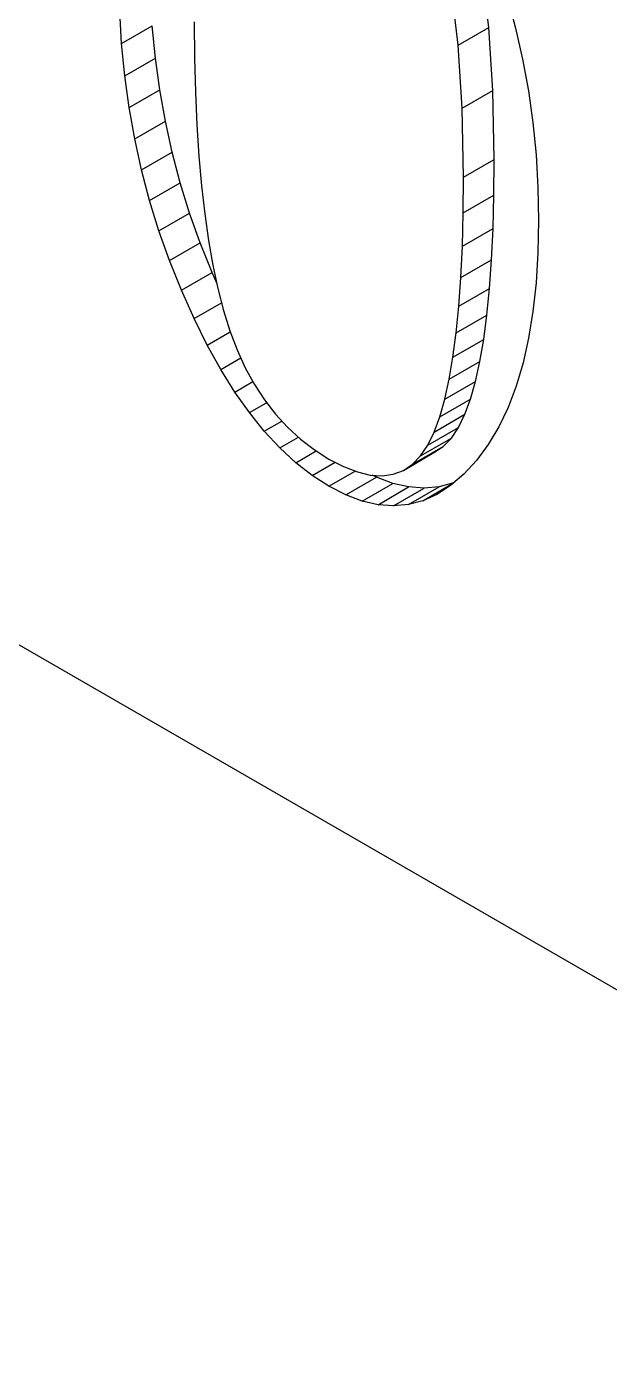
# Model space of a CAD drawing. Header units: millimetres. Extents: x -105 to 105, y -148 to 148.
# Drawn here: x 42.597 to 44.209, y -66.426 to -62.735 of the extents above; entities that cross this region are included whole.
import ezdxf

# ---------------------------------------------------------------- set-up
doc = ezdxf.new("R2010")
doc.units = ezdxf.units.MM
doc.layers.get('0').update_dxf_attribs({"lineweight": 18})

msp = doc.modelspace()

# ---------------------------------------------------------------- linework, layer by layer
at = {"color": 7, "lineweight": 30, "ltscale": 0.003346}
for p, q in [((43.8752, -62.7364), (43.8566, -62.5768)), ((43.7904, -62.7853), (43.7717, -62.6258))]:
    msp.add_line(p, q, dxfattribs=at)
at = {"color": 7, "lineweight": 30, "ltscale": 0.001833}
msp.add_line((43.9265, -62.6537), (43.9494, -62.7387), dxfattribs=at)
at = {"color": 7, "lineweight": 30, "ltscale": 0.001874}
msp.add_line((42.8593, -62.7815), (42.8541, -62.6917), dxfattribs=at)
at = {"color": 7, "lineweight": 30, "ltscale": 0.002041}
for p, q in [((42.8593, -62.7815), (42.9441, -62.7325)), ((43.7904, -62.7853), (43.8752, -62.7364)), ((42.8679, -62.8703), (42.9527, -62.8213)), ((42.8799, -62.9581), (42.9648, -62.9091)), ((43.8016, -62.9604), (43.8864, -62.9114)), ((42.8954, -63.0449), (42.9803, -62.9959)), ((42.9144, -63.1307), (42.9992, -63.0817)), ((43.8053, -63.151), (43.8901, -63.1021)), ((42.9367, -63.2155), (43.0216, -63.1665)), ((43.8045, -63.2497), (43.8893, -63.2008)), ((42.9625, -63.2993), (43.0474, -63.2503)), ((43.802, -63.3422), (43.8869, -63.2932)), ((42.9918, -63.3821), (43.0766, -63.3331)), ((43.798, -63.4283), (43.8829, -63.3794)), ((43.0245, -63.4639), (43.1093, -63.4149)), ((43.7923, -63.5083), (43.8772, -63.4593)), ((43.785, -63.5819), (43.8699, -63.5329)), ((43.7761, -63.6493), (43.861, -63.6003)), ((43.7656, -63.7105), (43.8504, -63.6615)), ((43.7534, -63.7654), (43.8383, -63.7164)), ((43.7396, -63.814), (43.8245, -63.765)), ((43.7242, -63.8564), (43.8091, -63.8074)), ((43.7067, -63.8925), (43.7916, -63.8435)), ((43.6866, -63.9222), (43.7715, -63.8732)), ((43.6387, -63.9625), (43.7235, -63.9135)), ((43.6639, -63.9455), (43.7488, -63.8965)), ((43.4793, -64.0305), (43.5641, -63.9815)), ((43.6929, -64.0464), (43.7778, -63.9974)), ((43.6113, -64.0606), (43.6962, -64.0117)), ((43.6528, -64.0569), (43.7376, -64.008))]:
    msp.add_line(p, q, dxfattribs=at)
at = {"color": 7, "lineweight": 30, "ltscale": 0.001859}
msp.add_line((42.9527, -62.8213), (42.9441, -62.7325), dxfattribs=at)
at = {"color": 7, "lineweight": 30, "ltscale": 0.002076}
msp.add_line((43.06, -62.7208), (43.0609, -62.8204), dxfattribs=at)
at = {"color": 7, "lineweight": 30, "ltscale": 0.003655}
for p, q in [((43.8864, -62.9114), (43.8752, -62.7364)), ((43.8016, -62.9604), (43.7904, -62.7853))]:
    msp.add_line(p, q, dxfattribs=at)
at = {"color": 7, "lineweight": 30, "ltscale": 0.001837}
for p, q in [((43.9494, -62.7387), (43.9688, -62.8247)), ((42.9803, -62.9959), (42.9648, -62.9091)), ((42.8954, -63.0449), (42.8799, -62.9581))]:
    msp.add_line(p, q, dxfattribs=at)
at = {"color": 7, "lineweight": 30, "ltscale": 0.001858}
msp.add_line((42.8679, -62.8703), (42.8593, -62.7815), dxfattribs=at)
at = {"color": 7, "lineweight": 30, "ltscale": 0.001985}
msp.add_line((43.0609, -62.8204), (43.0633, -62.9156), dxfattribs=at)
at = {"color": 7, "lineweight": 30, "ltscale": 0.001846}
msp.add_line((42.9648, -62.9091), (42.9527, -62.8213), dxfattribs=at)
at = {"color": 7, "lineweight": 30, "ltscale": 0.001844}
msp.add_line((43.9688, -62.8247), (43.9847, -62.9117), dxfattribs=at)
at = {"color": 7, "lineweight": 30, "ltscale": 0.001847}
msp.add_line((42.8799, -62.9581), (42.8679, -62.8703), dxfattribs=at)
at = {"color": 7, "lineweight": 30, "ltscale": 0.001895}
msp.add_line((43.0633, -62.9156), (43.0673, -63.0065), dxfattribs=at)
at = {"color": 7, "lineweight": 30, "ltscale": 0.003972}
for p, q in [((43.8901, -63.1021), (43.8864, -62.9114)), ((43.8053, -63.151), (43.8016, -62.9604))]:
    msp.add_line(p, q, dxfattribs=at)
at = {"color": 7, "lineweight": 30, "ltscale": 0.001855}
msp.add_line((43.9847, -62.9117), (43.9971, -62.9999), dxfattribs=at)
at = {"color": 7, "lineweight": 30, "ltscale": 0.00183}
msp.add_line((42.9992, -63.0817), (42.9803, -62.9959), dxfattribs=at)
at = {"color": 7, "lineweight": 30, "ltscale": 0.001869}
msp.add_line((43.9971, -62.9999), (44.0059, -63.0892), dxfattribs=at)
at = {"color": 7, "lineweight": 30, "ltscale": 0.001806}
msp.add_line((43.0673, -63.0065), (43.073, -63.093), dxfattribs=at)
at = {"color": 7, "lineweight": 30, "ltscale": 0.001831}
msp.add_line((42.9144, -63.1307), (42.8954, -63.0449), dxfattribs=at)
at = {"color": 7, "lineweight": 30, "ltscale": 0.001827}
for p, q in [((43.0216, -63.1665), (42.9992, -63.0817)), ((42.9367, -63.2155), (42.9144, -63.1307)), ((43.0474, -63.2503), (43.0216, -63.1665)), ((42.9625, -63.2993), (42.9367, -63.2155))]:
    msp.add_line(p, q, dxfattribs=at)
at = {"color": 7, "lineweight": 30, "ltscale": 0.001717}
msp.add_line((43.073, -63.093), (43.0803, -63.1751), dxfattribs=at)
at = {"color": 7, "lineweight": 30, "ltscale": 0.002056}
for p, q in [((43.8893, -63.2008), (43.8901, -63.1021)), ((43.8045, -63.2497), (43.8053, -63.151))]:
    msp.add_line(p, q, dxfattribs=at)
at = {"color": 7, "lineweight": 30, "ltscale": 0.001885}
msp.add_line((44.0059, -63.0892), (44.0112, -63.1795), dxfattribs=at)
at = {"color": 7, "lineweight": 30, "ltscale": 0.314351}
msp.add_line((53.3872, -70.6877), (40.3199, -63.1432), dxfattribs=at)
at = {"color": 7, "lineweight": 30, "ltscale": 0.001629}
msp.add_line((43.0803, -63.1751), (43.0892, -63.2528), dxfattribs=at)
at = {"color": 7, "lineweight": 30, "ltscale": 0.001905}
msp.add_line((44.0112, -63.1795), (44.0129, -63.2709), dxfattribs=at)
at = {"color": 7, "lineweight": 30, "ltscale": 0.001926}
for p, q in [((43.8869, -63.2932), (43.8893, -63.2008)), ((43.802, -63.3422), (43.8045, -63.2497))]:
    msp.add_line(p, q, dxfattribs=at)
at = {"color": 7, "lineweight": 30, "ltscale": 0.001829}
for p, q in [((43.0766, -63.3331), (43.0474, -63.2503)), ((42.9918, -63.3821), (42.9625, -63.2993))]:
    msp.add_line(p, q, dxfattribs=at)
at = {"color": 7, "lineweight": 30, "ltscale": 0.001543}
msp.add_line((43.0892, -63.2528), (43.0998, -63.3261), dxfattribs=at)
at = {"color": 7, "lineweight": 30, "ltscale": 0.001797}
for p, q in [((43.8829, -63.3794), (43.8869, -63.2932)), ((43.798, -63.4283), (43.802, -63.3422))]:
    msp.add_line(p, q, dxfattribs=at)
at = {"color": 7, "lineweight": 30, "ltscale": 0.001851}
msp.add_line((44.0129, -63.2709), (44.0112, -63.3597), dxfattribs=at)
at = {"color": 7, "lineweight": 30, "ltscale": 0.001835}
for p, q in [((43.1093, -63.4149), (43.0766, -63.3331)), ((43.0245, -63.4639), (42.9918, -63.3821))]:
    msp.add_line(p, q, dxfattribs=at)
at = {"color": 7, "lineweight": 30, "ltscale": 0.001458}
msp.add_line((43.0998, -63.3261), (43.1119, -63.395), dxfattribs=at)
at = {"color": 7, "lineweight": 30, "ltscale": 0.00175}
msp.add_line((44.0112, -63.3597), (44.006, -63.4436), dxfattribs=at)
at = {"color": 7, "lineweight": 30, "ltscale": 0.001375}
msp.add_line((43.1119, -63.395), (43.1257, -63.4596), dxfattribs=at)
at = {"color": 7, "lineweight": 30, "ltscale": 0.001669}
for p, q in [((43.8772, -63.4593), (43.8829, -63.3794)), ((43.7923, -63.5083), (43.798, -63.4283))]:
    msp.add_line(p, q, dxfattribs=at)
at = {"color": 7, "lineweight": 30, "ltscale": 0.000670419}
msp.add_line((43.1225, -63.4443), (43.1093, -63.4149), dxfattribs=at)
at = {"color": 7, "lineweight": 30, "ltscale": 0.001653}
msp.add_line((44.006, -63.4436), (43.9974, -63.5225), dxfattribs=at)
at = {"color": 7, "lineweight": 30, "ltscale": 0.001793}
msp.add_line((43.0596, -63.5425), (43.0245, -63.4639), dxfattribs=at)
at = {"color": 7, "lineweight": 30, "ltscale": 0.001294}
msp.add_line((43.1257, -63.4596), (43.1411, -63.5197), dxfattribs=at)
at = {"color": 7, "lineweight": 30, "ltscale": 0.001542}
for p, q in [((43.8699, -63.5329), (43.8772, -63.4593)), ((43.785, -63.5819), (43.7923, -63.5083))]:
    msp.add_line(p, q, dxfattribs=at)
at = {"color": 7, "lineweight": 30, "ltscale": 0.001832}
msp.add_line((43.0596, -63.5425), (43.1357, -63.4985), dxfattribs=at)
at = {"color": 7, "lineweight": 30, "ltscale": 0.001228}
msp.add_line((43.1411, -63.5197), (43.1586, -63.576), dxfattribs=at)
at = {"color": 7, "lineweight": 30, "ltscale": 0.001702}
msp.add_line((43.0959, -63.6157), (43.0596, -63.5425), dxfattribs=at)
at = {"color": 7, "lineweight": 30, "ltscale": 0.001416}
for p, q in [((43.861, -63.6003), (43.8699, -63.5329)), ((43.7761, -63.6493), (43.785, -63.5819))]:
    msp.add_line(p, q, dxfattribs=at)
at = {"color": 7, "lineweight": 30, "ltscale": 0.00156}
msp.add_line((43.9974, -63.5225), (43.9854, -63.5964), dxfattribs=at)
at = {"color": 7, "lineweight": 30, "ltscale": 0.001535}
msp.add_line((43.0959, -63.6157), (43.1597, -63.5788), dxfattribs=at)
at = {"color": 7, "lineweight": 30, "ltscale": 0.001179}
msp.add_line((43.1586, -63.576), (43.1787, -63.6289), dxfattribs=at)
at = {"color": 7, "lineweight": 30, "ltscale": 0.001615}
msp.add_line((43.1335, -63.6835), (43.0959, -63.6157), dxfattribs=at)
at = {"color": 7, "lineweight": 30, "ltscale": 0.001136}
msp.add_line((43.1787, -63.6289), (43.2014, -63.6785), dxfattribs=at)
at = {"color": 7, "lineweight": 30, "ltscale": 0.001292}
msp.add_line((43.8504, -63.6615), (43.861, -63.6003), dxfattribs=at)
at = {"color": 7, "lineweight": 30, "ltscale": 0.001472}
msp.add_line((43.9854, -63.5964), (43.9699, -63.6653), dxfattribs=at)
at = {"color": 7, "lineweight": 30, "ltscale": 0.001335}
msp.add_line((43.1335, -63.6835), (43.189, -63.6514), dxfattribs=at)
at = {"color": 7, "lineweight": 30, "ltscale": 0.001293}
msp.add_line((43.7656, -63.7105), (43.7761, -63.6493), dxfattribs=at)
at = {"color": 7, "lineweight": 30, "ltscale": 0.001171}
for p, q in [((43.8383, -63.7164), (43.8504, -63.6615)), ((43.7534, -63.7654), (43.7656, -63.7105)), ((43.254, -63.8544), (43.3027, -63.8263))]:
    msp.add_line(p, q, dxfattribs=at)
at = {"color": 7, "lineweight": 30, "ltscale": 0.001389}
msp.add_line((43.9699, -63.6653), (43.951, -63.7292), dxfattribs=at)
at = {"color": 7, "lineweight": 30, "ltscale": 0.001531}
for p, q in [((43.1724, -63.7458), (43.1335, -63.6835)), ((43.3861, -63.9767), (43.4497, -63.9399))]:
    msp.add_line(p, q, dxfattribs=at)
at = {"color": 7, "lineweight": 30, "ltscale": 0.001097}
msp.add_line((43.2014, -63.6785), (43.2267, -63.7247), dxfattribs=at)
at = {"color": 7, "lineweight": 30, "ltscale": 0.001204}
msp.add_line((43.1724, -63.7458), (43.2224, -63.7169), dxfattribs=at)
at = {"color": 7, "lineweight": 30, "ltscale": 0.001064}
msp.add_line((43.2267, -63.7247), (43.2545, -63.7675), dxfattribs=at)
at = {"color": 7, "lineweight": 30, "ltscale": 0.001053}
for p, q in [((43.8245, -63.765), (43.8383, -63.7164)), ((43.7396, -63.814), (43.7534, -63.7654))]:
    msp.add_line(p, q, dxfattribs=at)
at = {"color": 7, "lineweight": 30, "ltscale": 0.001314}
msp.add_line((43.951, -63.7292), (43.9286, -63.7882), dxfattribs=at)
at = {"color": 7, "lineweight": 30, "ltscale": 0.001453}
msp.add_line((43.2126, -63.8028), (43.1724, -63.7458), dxfattribs=at)
at = {"color": 7, "lineweight": 30, "ltscale": 0.001152}
msp.add_line((43.2126, -63.8028), (43.2605, -63.7752), dxfattribs=at)
at = {"color": 7, "lineweight": 30, "ltscale": 0.001039}
msp.add_line((43.2545, -63.7675), (43.285, -63.807), dxfattribs=at)
at = {"color": 7, "lineweight": 30, "ltscale": 0.000939212}
for p, q in [((43.8091, -63.8074), (43.8245, -63.765)), ((43.7242, -63.8564), (43.7396, -63.814))]:
    msp.add_line(p, q, dxfattribs=at)
at = {"color": 7, "lineweight": 30, "ltscale": 0.001379}
msp.add_line((43.254, -63.8544), (43.2126, -63.8028), dxfattribs=at)
at = {"color": 7, "lineweight": 30, "ltscale": 0.001019}
msp.add_line((43.285, -63.807), (43.318, -63.843), dxfattribs=at)
at = {"color": 7, "lineweight": 30, "ltscale": 0.000835652}
msp.add_line((43.7916, -63.8435), (43.8091, -63.8074), dxfattribs=at)
at = {"color": 7, "lineweight": 30, "ltscale": 0.001247}
msp.add_line((43.9286, -63.7882), (43.9028, -63.8422), dxfattribs=at)
at = {"color": 7, "lineweight": 30, "ltscale": 0.001008}
for p, q in [((43.318, -63.843), (43.3537, -63.8758)), ((43.3919, -63.9051), (43.4327, -63.9311)), ((43.6094, -63.9984), (43.5641, -63.9815))]:
    msp.add_line(p, q, dxfattribs=at)
at = {"color": 7, "lineweight": 30, "ltscale": 0.000747183}
msp.add_line((43.7715, -63.8732), (43.7916, -63.8435), dxfattribs=at)
at = {"color": 7, "lineweight": 30, "ltscale": 0.001189}
msp.add_line((43.9028, -63.8422), (43.8736, -63.8912), dxfattribs=at)
at = {"color": 7, "lineweight": 30, "ltscale": 0.001311}
msp.add_line((43.2968, -63.9005), (43.254, -63.8544), dxfattribs=at)
at = {"color": 7, "lineweight": 30, "ltscale": 0.001239}
msp.add_line((43.2968, -63.9005), (43.3483, -63.8708), dxfattribs=at)
at = {"color": 7, "lineweight": 30, "ltscale": 0.001004}
msp.add_line((43.3537, -63.8758), (43.3919, -63.9051), dxfattribs=at)
at = {"color": 7, "lineweight": 30, "ltscale": 0.000835309}
msp.add_line((43.7067, -63.8925), (43.7242, -63.8564), dxfattribs=at)
at = {"color": 7, "lineweight": 30, "ltscale": 0.000678469}
for p, q in [((43.7488, -63.8965), (43.7715, -63.8732)), ((43.6639, -63.9455), (43.6866, -63.9222))]:
    msp.add_line(p, q, dxfattribs=at)
at = {"color": 7, "lineweight": 30, "ltscale": 0.00125}
msp.add_line((43.3408, -63.9413), (43.2968, -63.9005), dxfattribs=at)
at = {"color": 7, "lineweight": 30, "ltscale": 0.001362}
msp.add_line((43.3408, -63.9413), (43.3974, -63.9086), dxfattribs=at)
at = {"color": 7, "lineweight": 30, "ltscale": 0.000747499}
msp.add_line((43.6866, -63.9222), (43.7067, -63.8925), dxfattribs=at)
at = {"color": 7, "lineweight": 30, "ltscale": 0.000634599}
msp.add_line((43.7235, -63.9135), (43.7488, -63.8965), dxfattribs=at)
at = {"color": 7, "lineweight": 30, "ltscale": 0.001143}
msp.add_line((43.8736, -63.8912), (43.8408, -63.9352), dxfattribs=at)
at = {"color": 7, "lineweight": 30, "ltscale": 0.001197}
msp.add_line((43.3861, -63.9767), (43.3408, -63.9413), dxfattribs=at)
at = {"color": 7, "lineweight": 30, "ltscale": 0.000957155}
msp.add_line((43.4327, -63.9311), (43.4735, -63.9522), dxfattribs=at)
at = {"color": 7, "lineweight": 30, "ltscale": 0.001751}
msp.add_line((43.4327, -64.0066), (43.5055, -63.9646), dxfattribs=at)
at = {"color": 7, "lineweight": 30, "ltscale": 0.000853792}
msp.add_line((43.4735, -63.9522), (43.5117, -63.967), dxfattribs=at)
at = {"color": 7, "lineweight": 30, "ltscale": 0.000621598}
msp.add_line((43.6108, -63.9732), (43.6387, -63.9625), dxfattribs=at)
at = {"color": 7, "lineweight": 30, "ltscale": 0.000634386}
msp.add_line((43.6387, -63.9625), (43.6639, -63.9455), dxfattribs=at)
at = {"color": 7, "lineweight": 30, "ltscale": 0.001079}
msp.add_line((43.8408, -63.9352), (43.8058, -63.9733), dxfattribs=at)
at = {"color": 7, "lineweight": 30, "ltscale": 0.001154}
msp.add_line((43.4327, -64.0066), (43.3861, -63.9767), dxfattribs=at)
at = {"color": 7, "lineweight": 30, "ltscale": 0.000762427}
msp.add_line((43.5117, -63.967), (43.5473, -63.9754), dxfattribs=at)
at = {"color": 7, "lineweight": 30, "ltscale": 0.002042}
for p, q in [((43.5245, -64.0474), (43.6094, -63.9984)), ((43.5686, -64.0575), (43.6534, -64.0085))]:
    msp.add_line(p, q, dxfattribs=at)
at = {"color": 7, "lineweight": 30, "ltscale": 0.00068952}
msp.add_line((43.5473, -63.9754), (43.5803, -63.9775), dxfattribs=at)
at = {"color": 7, "lineweight": 30, "ltscale": 0.000261368}
msp.add_line((43.5641, -63.9815), (43.5529, -63.9758), dxfattribs=at)
at = {"color": 7, "lineweight": 30, "ltscale": 0.000640687}
msp.add_line((43.5803, -63.9775), (43.6108, -63.9732), dxfattribs=at)
at = {"color": 7, "lineweight": 30, "ltscale": 0.000940663}
for p, q in [((43.6534, -64.0085), (43.6094, -63.9984)), ((43.5686, -64.0575), (43.5245, -64.0474))]:
    msp.add_line(p, q, dxfattribs=at)
at = {"color": 7, "lineweight": 30, "ltscale": 0.000865598}
msp.add_line((43.7778, -63.9974), (43.7376, -64.008), dxfattribs=at)
at = {"color": 7, "lineweight": 30, "ltscale": 0.000998161}
msp.add_line((43.8058, -63.9733), (43.7695, -64.0046), dxfattribs=at)
at = {"color": 7, "lineweight": 30, "ltscale": 0.00109}
msp.add_line((43.4793, -64.0305), (43.4327, -64.0066), dxfattribs=at)
at = {"color": 7, "lineweight": 30, "ltscale": 0.001007}
msp.add_line((43.5245, -64.0474), (43.4793, -64.0305), dxfattribs=at)
at = {"color": 7, "lineweight": 30, "ltscale": 0.000892821}
msp.add_line((43.6962, -64.0117), (43.6534, -64.0085), dxfattribs=at)
at = {"color": 7, "lineweight": 30, "ltscale": 0.000888218}
msp.add_line((43.7318, -64.0289), (43.6929, -64.0464), dxfattribs=at)
at = {"color": 7, "lineweight": 30, "ltscale": 0.000867078}
msp.add_line((43.7376, -64.008), (43.6962, -64.0117), dxfattribs=at)
at = {"color": 7, "lineweight": 30, "ltscale": 0.00093357}
msp.add_line((43.7695, -64.0046), (43.7318, -64.0289), dxfattribs=at)
at = {"color": 7, "lineweight": 30, "ltscale": 0.000892793}
msp.add_line((43.6113, -64.0606), (43.5686, -64.0575), dxfattribs=at)
at = {"color": 7, "lineweight": 30, "ltscale": 0.000867458}
msp.add_line((43.6528, -64.0569), (43.6113, -64.0606), dxfattribs=at)
at = {"color": 7, "lineweight": 30, "ltscale": 0.000865501}
msp.add_line((43.6929, -64.0464), (43.6528, -64.0569), dxfattribs=at)

doc.saveas('drawing.dxf')
